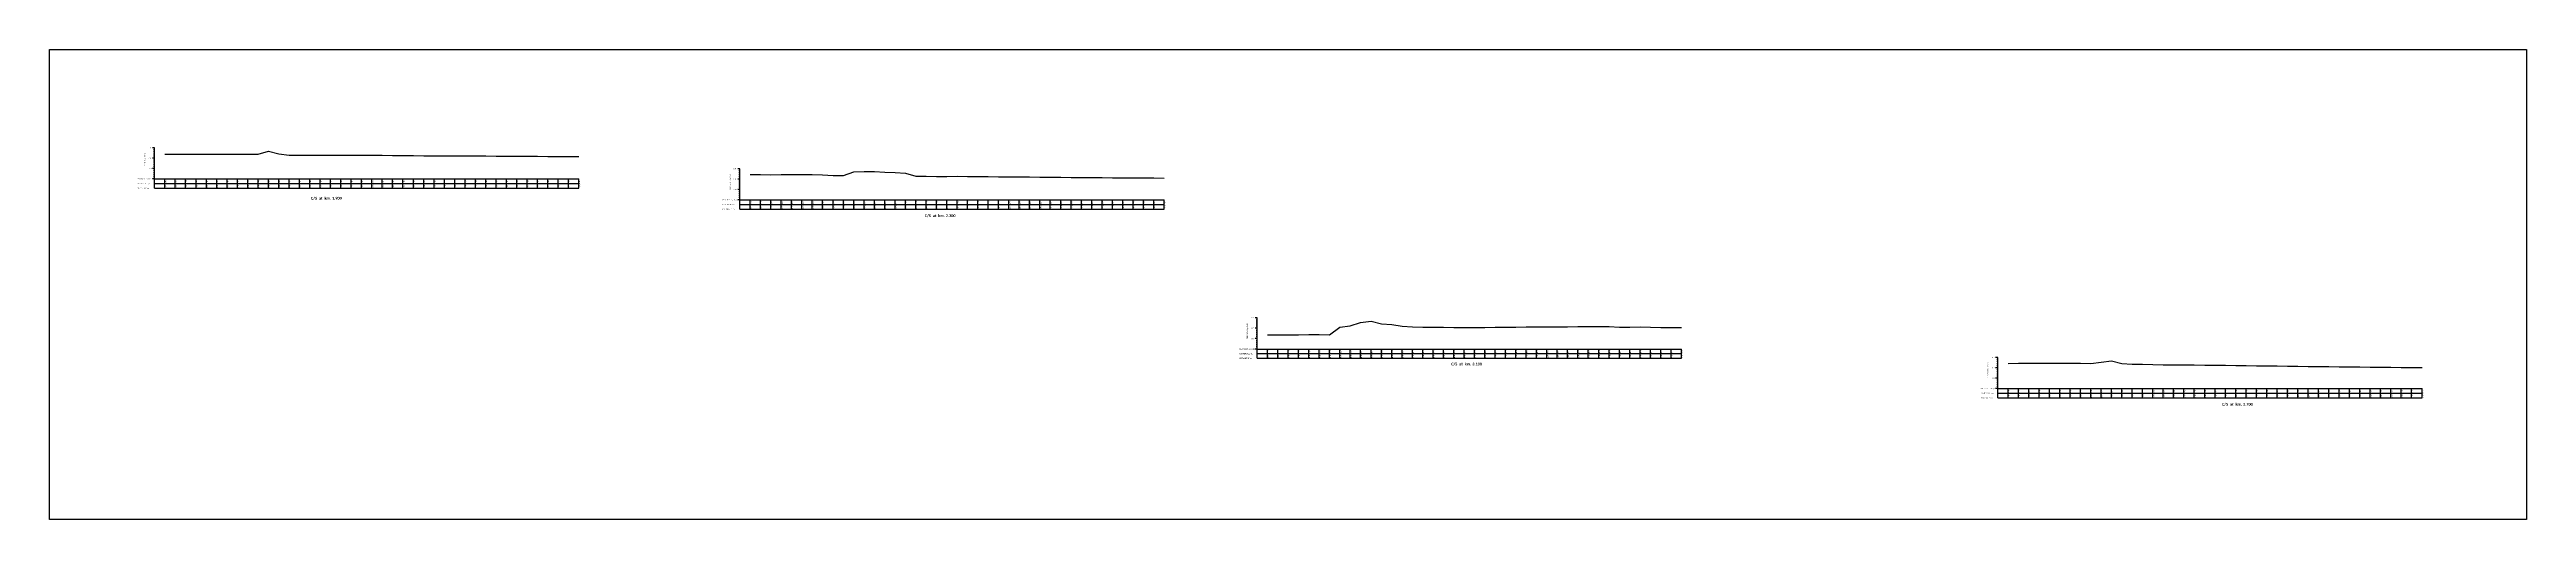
# Model space of a CAD drawing. Header units: metres. Extents: x -148477 to 168932, y -55673 to -2736.
# Drawn here: x 18326 to 19522, y -19002 to -18775 of the extents above; entities that cross this region are included whole.
import ezdxf

# ---------------------------------------------------------------- set-up
doc = ezdxf.new("R2010")
doc.units = ezdxf.units.M
doc.styles.add('liza', font='times.ttf', dxfattribs={"height": 2})
doc.styles.get("Standard").update_dxf_attribs({"font": 'times.ttf'})

msp = doc.modelspace()

# ---------------------------------------------------------------- linework, layer by layer
at = {"color": 6, "linetype": 'Continuous', "lineweight": -3, "ltscale": 0.5}
for p, q in [((18376.2714, -18822.9374), (18375.2714, -18822.9374)), ((18376.2714, -18823.9374), (18375.7714, -18823.9374)), ((18376.2714, -18842.4374), (18376.2714, -18822.9374)), ((18376.2714, -18827.9374), (18375.2714, -18827.9374)), ((18376.2714, -18832.9374), (18375.2714, -18832.9374)), ((18376.2714, -18824.9374), (18375.7714, -18824.9374)), ((18376.2714, -18825.9374), (18375.7714, -18825.9374)), ((18376.2714, -18826.9374), (18375.7714, -18826.9374)), ((18376.2714, -18828.9374), (18375.7714, -18828.9374)), ((18376.2714, -18829.9374), (18375.7714, -18829.9374)), ((18376.2714, -18830.9374), (18375.7714, -18830.9374)), ((18376.2714, -18831.9374), (18375.7714, -18831.9374)), ((18376.2714, -18833.9374), (18375.7714, -18833.9374)), ((18376.2714, -18834.9374), (18375.7714, -18834.9374)), ((18376.2714, -18835.9374), (18375.7714, -18835.9374)), ((18659.0331, -18833.0035), (18658.0331, -18833.0035)), ((18659.0331, -18834.0035), (18658.5331, -18834.0035)), ((18659.0331, -18835.0035), (18658.5331, -18835.0035)), ((18659.0331, -18836.0035), (18658.5331, -18836.0035)), ((18659.0331, -18852.5035), (18659.0331, -18833.0035)), ((18376.2714, -18837.9374), (18375.2714, -18837.9374)), ((18376.2714, -18836.9374), (18375.7714, -18836.9374)), ((18376.2714, -18837.9374), (18581.2714, -18837.9374)), ((18376.2714, -18840.1874), (18581.2714, -18840.1874)), ((18376.2714, -18842.4374), (18581.2714, -18842.4374)), ((18381.2714, -18842.4374), (18381.2714, -18837.9374)), ((18386.2714, -18842.4374), (18386.2714, -18837.9374)), ((18391.2714, -18842.4374), (18391.2714, -18837.9374)), ((18396.2714, -18842.4374), (18396.2714, -18837.9374)), ((18401.2714, -18842.4374), (18401.2714, -18837.9374)), ((18406.2714, -18842.4374), (18406.2714, -18837.9374)), ((18411.2714, -18842.4374), (18411.2714, -18837.9374)), ((18416.2714, -18842.4374), (18416.2714, -18837.9374)), ((18421.2714, -18842.4374), (18421.2714, -18837.9374)), ((18426.2714, -18842.4374), (18426.2714, -18837.9374)), ((18431.2714, -18842.4374), (18431.2714, -18837.9374)), ((18436.2714, -18842.4374), (18436.2714, -18837.9374)), ((18441.2714, -18842.4374), (18441.2714, -18837.9374)), ((18446.2714, -18842.4374), (18446.2714, -18837.9374)), ((18451.2714, -18842.4374), (18451.2714, -18837.9374)), ((18456.2714, -18842.4374), (18456.2714, -18837.9374)), ((18461.2714, -18842.4374), (18461.2714, -18837.9374)), ((18466.2714, -18842.4374), (18466.2714, -18837.9374)), ((18471.2714, -18842.4374), (18471.2714, -18837.9374)), ((18476.2714, -18842.4374), (18476.2714, -18837.9374)), ((18481.2714, -18842.4374), (18481.2714, -18837.9374)), ((18486.2714, -18842.4374), (18486.2714, -18837.9374)), ((18491.2714, -18842.4374), (18491.2714, -18837.9374)), ((18496.2714, -18842.4374), (18496.2714, -18837.9374)), ((18501.2714, -18842.4374), (18501.2714, -18837.9374)), ((18506.2714, -18842.4374), (18506.2714, -18837.9374)), ((18511.2714, -18842.4374), (18511.2714, -18837.9374)), ((18516.2714, -18842.4374), (18516.2714, -18837.9374)), ((18521.2714, -18842.4374), (18521.2714, -18837.9374)), ((18526.2714, -18842.4374), (18526.2714, -18837.9374)), ((18531.2714, -18842.4374), (18531.2714, -18837.9374)), ((18536.2714, -18842.4374), (18536.2714, -18837.9374)), ((18541.2714, -18842.4374), (18541.2714, -18837.9374)), ((18546.2714, -18842.4374), (18546.2714, -18837.9374)), ((18551.2714, -18842.4374), (18551.2714, -18837.9374)), ((18556.2714, -18842.4374), (18556.2714, -18837.9374)), ((18561.2714, -18842.4374), (18561.2714, -18837.9374)), ((18566.2714, -18842.4374), (18566.2714, -18837.9374)), ((18571.2714, -18842.4374), (18571.2714, -18837.9374)), ((18576.2714, -18842.4374), (18576.2714, -18837.9374)), ((18581.2714, -18842.4374), (18581.2714, -18837.9374)), ((18659.0331, -18838.0035), (18658.0331, -18838.0035)), ((18659.0331, -18843.0035), (18658.0331, -18843.0035)), ((18659.0331, -18848.0035), (18658.0331, -18848.0035)), ((18659.0331, -18837.0035), (18658.5331, -18837.0035)), ((18659.0331, -18839.0035), (18658.5331, -18839.0035)), ((18659.0331, -18840.0035), (18658.5331, -18840.0035)), ((18659.0331, -18841.0035), (18658.5331, -18841.0035)), ((18659.0331, -18842.0035), (18658.5331, -18842.0035)), ((18659.0331, -18844.0035), (18658.5331, -18844.0035)), ((18659.0331, -18845.0035), (18658.5331, -18845.0035)), ((18659.0331, -18846.0035), (18658.5331, -18846.0035)), ((18659.0331, -18847.0035), (18658.5331, -18847.0035)), ((18659.0331, -18848.0035), (18864.0331, -18848.0035)), ((18664.0331, -18852.5035), (18664.0331, -18848.0035)), ((18669.0331, -18852.5035), (18669.0331, -18848.0035)), ((18674.0331, -18852.5035), (18674.0331, -18848.0035)), ((18679.0331, -18852.5035), (18679.0331, -18848.0035)), ((18684.0331, -18852.5035), (18684.0331, -18848.0035)), ((18689.0331, -18852.5035), (18689.0331, -18848.0035)), ((18694.0331, -18852.5035), (18694.0331, -18848.0035)), ((18699.0331, -18852.5035), (18699.0331, -18848.0035)), ((18704.0331, -18852.5035), (18704.0331, -18848.0035)), ((18709.0331, -18852.5035), (18709.0331, -18848.0035)), ((18714.0331, -18852.5035), (18714.0331, -18848.0035)), ((18719.0331, -18852.5035), (18719.0331, -18848.0035)), ((18724.0331, -18852.5035), (18724.0331, -18848.0035)), ((18729.0331, -18852.5035), (18729.0331, -18848.0035)), ((18734.0331, -18852.5035), (18734.0331, -18848.0035)), ((18739.0331, -18852.5035), (18739.0331, -18848.0035)), ((18744.0331, -18852.5035), (18744.0331, -18848.0035)), ((18749.0331, -18852.5035), (18749.0331, -18848.0035)), ((18754.0331, -18852.5035), (18754.0331, -18848.0035)), ((18759.0331, -18852.5035), (18759.0331, -18848.0035)), ((18764.0331, -18852.5035), (18764.0331, -18848.0035)), ((18769.0331, -18852.5035), (18769.0331, -18848.0035)), ((18774.0331, -18852.5035), (18774.0331, -18848.0035)), ((18779.0331, -18852.5035), (18779.0331, -18848.0035)), ((18784.0331, -18852.5035), (18784.0331, -18848.0035)), ((18789.0331, -18852.5035), (18789.0331, -18848.0035)), ((18794.0331, -18852.5035), (18794.0331, -18848.0035)), ((18799.0331, -18852.5035), (18799.0331, -18848.0035)), ((18804.0331, -18852.5035), (18804.0331, -18848.0035)), ((18809.0331, -18852.5035), (18809.0331, -18848.0035)), ((18814.0331, -18852.5035), (18814.0331, -18848.0035)), ((18819.0331, -18852.5035), (18819.0331, -18848.0035)), ((18824.0331, -18852.5035), (18824.0331, -18848.0035)), ((18829.0331, -18852.5035), (18829.0331, -18848.0035)), ((18834.0331, -18852.5035), (18834.0331, -18848.0035)), ((18839.0331, -18852.5035), (18839.0331, -18848.0035)), ((18844.0331, -18852.5035), (18844.0331, -18848.0035)), ((18849.0331, -18852.5035), (18849.0331, -18848.0035)), ((18854.0331, -18852.5035), (18854.0331, -18848.0035)), ((18859.0331, -18852.5035), (18859.0331, -18848.0035)), ((18864.0331, -18852.5035), (18864.0331, -18848.0035)), ((18659.0331, -18850.2535), (18864.0331, -18850.2535)), ((18659.0331, -18852.5035), (18864.0331, -18852.5035)), ((18908.9683, -18905.0943), (18907.9683, -18905.0943)), ((18908.9683, -18906.0943), (18908.4683, -18906.0943)), ((18908.9683, -18907.0943), (18908.4683, -18907.0943)), ((18908.9683, -18908.0943), (18908.4683, -18908.0943)), ((18908.9683, -18924.5943), (18908.9683, -18905.0943)), ((18908.9683, -18910.0943), (18907.9683, -18910.0943)), ((18908.9683, -18915.0943), (18907.9683, -18915.0943)), ((18908.9683, -18920.0943), (18907.9683, -18920.0943)), ((18908.9683, -18909.0943), (18908.4683, -18909.0943)), ((18908.9683, -18911.0943), (18908.4683, -18911.0943)), ((18908.9683, -18912.0943), (18908.4683, -18912.0943)), ((18908.9683, -18913.0943), (18908.4683, -18913.0943)), ((18908.9683, -18914.0943), (18908.4683, -18914.0943)), ((18908.9683, -18916.0943), (18908.4683, -18916.0943)), ((18908.9683, -18917.0943), (18908.4683, -18917.0943)), ((18908.9683, -18918.0943), (18908.4683, -18918.0943)), ((18908.9683, -18919.0943), (18908.4683, -18919.0943)), ((18908.9683, -18920.0943), (19113.9683, -18920.0943)), ((18913.9683, -18924.5943), (18913.9683, -18920.0943)), ((18918.9683, -18924.5943), (18918.9683, -18920.0943)), ((18923.9683, -18924.5943), (18923.9683, -18920.0943)), ((18928.9683, -18924.5943), (18928.9683, -18920.0943)), ((18933.9683, -18924.5943), (18933.9683, -18920.0943)), ((18938.9683, -18924.5943), (18938.9683, -18920.0943)), ((18943.9683, -18924.5943), (18943.9683, -18920.0943)), ((18948.9683, -18924.5943), (18948.9683, -18920.0943)), ((18953.9683, -18924.5943), (18953.9683, -18920.0943)), ((18958.9683, -18924.5943), (18958.9683, -18920.0943)), ((18963.9683, -18924.5943), (18963.9683, -18920.0943)), ((18968.9683, -18924.5943), (18968.9683, -18920.0943)), ((18973.9683, -18924.5943), (18973.9683, -18920.0943)), ((18978.9683, -18924.5943), (18978.9683, -18920.0943)), ((18983.9683, -18924.5943), (18983.9683, -18920.0943)), ((18988.9683, -18924.5943), (18988.9683, -18920.0943)), ((18993.9683, -18924.5943), (18993.9683, -18920.0943)), ((18998.9683, -18924.5943), (18998.9683, -18920.0943)), ((19003.9683, -18924.5943), (19003.9683, -18920.0943)), ((19008.9683, -18924.5943), (19008.9683, -18920.0943)), ((19013.9683, -18924.5943), (19013.9683, -18920.0943)), ((19018.9683, -18924.5943), (19018.9683, -18920.0943)), ((19023.9683, -18924.5943), (19023.9683, -18920.0943)), ((19028.9683, -18924.5943), (19028.9683, -18920.0943)), ((19033.9683, -18924.5943), (19033.9683, -18920.0943)), ((19038.9683, -18924.5943), (19038.9683, -18920.0943)), ((19043.9683, -18924.5943), (19043.9683, -18920.0943)), ((19048.9683, -18924.5943), (19048.9683, -18920.0943)), ((19053.9683, -18924.5943), (19053.9683, -18920.0943)), ((19058.9683, -18924.5943), (19058.9683, -18920.0943)), ((19063.9683, -18924.5943), (19063.9683, -18920.0943)), ((19068.9683, -18924.5943), (19068.9683, -18920.0943)), ((19073.9683, -18924.5943), (19073.9683, -18920.0943)), ((19078.9683, -18924.5943), (19078.9683, -18920.0943)), ((19083.9683, -18924.5943), (19083.9683, -18920.0943)), ((19088.9683, -18924.5943), (19088.9683, -18920.0943)), ((19093.9683, -18924.5943), (19093.9683, -18920.0943)), ((19098.9683, -18924.5943), (19098.9683, -18920.0943)), ((19103.9683, -18924.5943), (19103.9683, -18920.0943)), ((19108.9683, -18924.5943), (19108.9683, -18920.0943)), ((19113.9683, -18924.5943), (19113.9683, -18920.0943)), ((18908.9683, -18922.3443), (19113.9683, -18922.3443)), ((18908.9683, -18924.5943), (19113.9683, -18924.5943)), ((19266.7557, -18924.1982), (19265.7557, -18924.1982)), ((19266.7557, -18929.1982), (19265.7557, -18929.1982)), ((19266.7557, -18925.1982), (19266.2557, -18925.1982)), ((19266.7557, -18926.1982), (19266.2557, -18926.1982)), ((19266.7557, -18927.1982), (19266.2557, -18927.1982)), ((19266.7557, -18928.1982), (19266.2557, -18928.1982)), ((19266.7557, -18930.1982), (19266.2557, -18930.1982)), ((19266.7557, -18931.1982), (19266.2557, -18931.1982)), ((19266.7557, -18943.6982), (19266.7557, -18924.1982)), ((19266.7557, -18934.1982), (19265.7557, -18934.1982)), ((19266.7557, -18939.1982), (19265.7557, -18939.1982)), ((19266.7557, -18932.1982), (19266.2557, -18932.1982)), ((19266.7557, -18933.1982), (19266.2557, -18933.1982)), ((19266.7557, -18935.1982), (19266.2557, -18935.1982)), ((19266.7557, -18936.1982), (19266.2557, -18936.1982)), ((19266.7557, -18937.1982), (19266.2557, -18937.1982)), ((19266.7557, -18938.1982), (19266.2557, -18938.1982)), ((19266.7557, -18939.1982), (19471.7557, -18939.1982)), ((19266.7557, -18941.4482), (19471.7557, -18941.4482)), ((19266.7557, -18943.6982), (19471.7557, -18943.6982)), ((19271.7557, -18943.6982), (19271.7557, -18939.1982)), ((19276.7557, -18943.6982), (19276.7557, -18939.1982)), ((19281.7557, -18943.6982), (19281.7557, -18939.1982)), ((19286.7557, -18943.6982), (19286.7557, -18939.1982)), ((19291.7557, -18943.6982), (19291.7557, -18939.1982)), ((19296.7557, -18943.6982), (19296.7557, -18939.1982)), ((19301.7557, -18943.6982), (19301.7557, -18939.1982)), ((19306.7557, -18943.6982), (19306.7557, -18939.1982)), ((19311.7557, -18943.6982), (19311.7557, -18939.1982)), ((19316.7557, -18943.6982), (19316.7557, -18939.1982)), ((19321.7557, -18943.6982), (19321.7557, -18939.1982)), ((19326.7557, -18943.6982), (19326.7557, -18939.1982)), ((19331.7557, -18943.6982), (19331.7557, -18939.1982)), ((19336.7557, -18943.6982), (19336.7557, -18939.1982)), ((19341.7557, -18943.6982), (19341.7557, -18939.1982)), ((19346.7557, -18943.6982), (19346.7557, -18939.1982)), ((19351.7557, -18943.6982), (19351.7557, -18939.1982)), ((19356.7557, -18943.6982), (19356.7557, -18939.1982)), ((19361.7557, -18943.6982), (19361.7557, -18939.1982)), ((19366.7557, -18943.6982), (19366.7557, -18939.1982)), ((19371.7557, -18943.6982), (19371.7557, -18939.1982)), ((19376.7557, -18943.6982), (19376.7557, -18939.1982)), ((19381.7557, -18943.6982), (19381.7557, -18939.1982)), ((19386.7557, -18943.6982), (19386.7557, -18939.1982)), ((19391.7557, -18943.6982), (19391.7557, -18939.1982)), ((19396.7557, -18943.6982), (19396.7557, -18939.1982)), ((19401.7557, -18943.6982), (19401.7557, -18939.1982)), ((19406.7557, -18943.6982), (19406.7557, -18939.1982)), ((19411.7557, -18943.6982), (19411.7557, -18939.1982)), ((19416.7557, -18943.6982), (19416.7557, -18939.1982)), ((19421.7557, -18943.6982), (19421.7557, -18939.1982)), ((19426.7557, -18943.6982), (19426.7557, -18939.1982)), ((19431.7557, -18943.6982), (19431.7557, -18939.1982)), ((19436.7557, -18943.6982), (19436.7557, -18939.1982)), ((19441.7557, -18943.6982), (19441.7557, -18939.1982)), ((19446.7557, -18943.6982), (19446.7557, -18939.1982)), ((19451.7557, -18943.6982), (19451.7557, -18939.1982)), ((19456.7557, -18943.6982), (19456.7557, -18939.1982)), ((19461.7557, -18943.6982), (19461.7557, -18939.1982)), ((19466.7557, -18943.6982), (19466.7557, -18939.1982)), ((19471.7557, -18943.6982), (19471.7557, -18939.1982))]:
    msp.add_line(p, q, dxfattribs=at)
msp.add_lwpolyline([(18325.5033, -18775.48), (19522.2232, -18775.48), (19522.2232, -19002.4035), (18325.5033, -19002.4035)], close=True, dxfattribs=at)
for points in [[(18381.2714, -18825.9774), (18386.2714, -18825.9874), (18391.2714, -18825.9974), (18396.2714, -18826.0274), (18401.2714, -18826.0574), (18406.2714, -18826.0674), (18411.2714, -18826.0774), (18416.2714, -18826.0234), (18421.2714, -18825.9874), (18426.2714, -18825.9974), (18431.2714, -18824.5474), (18436.2714, -18825.8874), (18441.2714, -18826.4274), (18446.2714, -18826.4474), (18451.2714, -18826.4774), (18456.2714, -18826.4774), (18461.2714, -18826.4874), (18466.2714, -18826.5074), (18471.2714, -18826.5374), (18476.2714, -18826.5274), (18481.2714, -18826.5174), (18486.2714, -18826.5474), (18491.2714, -18826.5874), (18496.2714, -18826.6574), (18501.2714, -18826.6874), (18506.2714, -18826.7274), (18511.2714, -18826.7374), (18516.2714, -18826.7674), (18521.2714, -18826.7874), (18526.2714, -18826.8174), (18531.2714, -18826.8474), (18536.2714, -18826.8774), (18541.2714, -18826.9074), (18546.2714, -18826.9374), (18551.2714, -18826.9674), (18556.2714, -18826.9974), (18561.2714, -18827.0274), (18566.2714, -18827.0574), (18571.2714, -18827.0874), (18576.2714, -18827.1174), (18581.2714, -18827.1374)], [(18664.0331, -18835.8635), (18669.0331, -18835.8935), (18674.0331, -18835.9135), (18679.0331, -18835.8635), (18684.0331, -18835.8135), (18689.0331, -18835.7835), (18694.0331, -18835.7535), (18699.0331, -18836.0535), (18704.0331, -18836.3535), (18709.0331, -18836.3535), (18714.0331, -18834.5035), (18719.0331, -18834.4235), (18724.0331, -18834.4235), (18729.0331, -18834.6535), (18734.0331, -18834.8835), (18739.0331, -18835.1135), (18744.0331, -18836.6235), (18749.0331, -18836.6935), (18754.0331, -18836.7535), (18759.0331, -18836.7135), (18764.0331, -18836.6635), (18769.0331, -18836.7335), (18774.0331, -18836.7935), (18779.0331, -18836.8535), (18784.0331, -18836.8835), (18789.0331, -18836.9235), (18794.0331, -18837.0005), (18799.0331, -18837.0235), (18804.0331, -18837.0635), (18809.0331, -18837.1035), (18814.0331, -18837.1435), (18819.0331, -18837.1935), (18824.0331, -18837.2435), (18829.0331, -18837.2735), (18834.0331, -18837.3135), (18839.0331, -18837.3535), (18844.0331, -18837.3835), (18849.0331, -18837.4235), (18854.0331, -18837.4535), (18859.0331, -18837.4835), (18864.0331, -18837.5135)], [(18913.9683, -18913.2243), (18918.9683, -18913.2443), (18923.9683, -18913.2543), (18928.9683, -18913.1743), (18933.9683, -18913.0843), (18938.9683, -18913.1243), (18943.9683, -18913.1743), (18948.9683, -18909.5643), (18953.9683, -18908.8643), (18958.9683, -18907.3243), (18963.9683, -18906.6243), (18968.9683, -18907.9443), (18973.9683, -18908.3343), (18978.9683, -18909.0243), (18983.9683, -18909.4643), (18988.9683, -18909.5143), (18993.9683, -18909.6143), (18998.9683, -18909.6243), (19003.9683, -18909.6343), (19008.9683, -18909.6743), (19013.9683, -18909.7043), (19018.9683, -18909.6443), (19023.9683, -18909.5843), (19028.9683, -18909.5343), (19033.9683, -18909.4943), (19038.9683, -18909.4543), (19043.9683, -18909.4143), (19048.9683, -18909.3843), (19053.9683, -18909.3543), (19058.9683, -18909.3243), (19063.9683, -18909.3043), (19068.9683, -18909.2743), (19073.9683, -18909.2643), (19078.9683, -18909.2643), (19083.9683, -18909.5243), (19088.9683, -18909.5543), (19093.9683, -18909.4443), (19098.9683, -18909.5843), (19103.9683, -18909.6843), (19108.9683, -18909.6843), (19113.9683, -18909.6343)], [(19271.7557, -18927.0582), (19276.7557, -18926.9682), (19281.7557, -18926.8882), (19286.7557, -18926.9082), (19291.7557, -18926.9282), (19296.7557, -18926.9482), (19301.7557, -18926.9782), (19306.7557, -18927.0082), (19311.7557, -18927.0382), (19316.7557, -18926.5082), (19321.7557, -18925.7482), (19326.7557, -18927.1382), (19331.7557, -18927.4082), (19336.7557, -18927.4882), (19341.7557, -18927.5782), (19346.7557, -18927.6982), (19351.7557, -18927.8182), (19356.7557, -18927.8082), (19361.7557, -18927.7982), (19366.7557, -18927.8382), (19371.7557, -18927.8882), (19376.7557, -18927.9482), (19381.7557, -18928.0182), (19386.7557, -18928.0782), (19391.7557, -18928.1582), (19396.7557, -18928.2182), (19401.7557, -18928.2882), (19406.7557, -18928.3482), (19411.7557, -18928.4082), (19416.7557, -18928.4882), (19421.7557, -18928.5482), (19426.7557, -18928.6082), (19431.7557, -18928.6682), (19436.7557, -18928.7282), (19441.7557, -18928.7782), (19446.7557, -18928.8282), (19451.7557, -18928.8782), (19456.7557, -18928.9282), (19461.7557, -18929.0182), (19466.7557, -18929.0082), (19471.7557, -18929.0482)]]:
    msp.add_lwpolyline(points, dxfattribs=at)

# ---------------------------------------------------------------- texts
at = {"color": 6, "linetype": 'Continuous', "lineweight": -3, "ltscale": 0.5, "char_height": 0.5, "attachment_point": 1, "style": 'liza'}
for s, insert, width in [('5.00', (18373.2714, -18822.6874), 2), ('-5.00', (18373.2714, -18832.6874), 2), ('0.00', (18373.2714, -18827.6874), 2), ('5.00', (18656.0331, -18832.7535), 2), ('DATUM AT -10.00 (m)', (18367.7714, -18837.6874), 7.5), ('EXISTING R.L. (m)', (18367.7714, -18839.9374), 7.5), ('DISTANCE IN (m)', (18367.7714, -18842.1874), 7.5), ('DATUM AT -10.00 (m)', (18650.5331, -18847.7535), 7.5), ('-5.00', (18656.0331, -18842.7535), 2), ('0.00', (18656.0331, -18837.7535), 2), ('EXISTING R.L. (m)', (18650.5331, -18850.0035), 7.5), ('DISTANCE IN (m)', (18650.5331, -18852.2535), 7.5), ('5.00', (18905.9683, -18904.8443), 2), ('DATUM AT -10.00 (m)', (18900.4683, -18919.8443), 7.5), ('-5.00', (18905.9683, -18914.8443), 2), ('0.00', (18905.9683, -18909.8443), 2), ('EXISTING R.L. (m)', (18900.4683, -18922.0943), 7.5), ('DISTANCE IN (m)', (18900.4683, -18924.3443), 7.5), ('0.00', (19263.7557, -18928.9482), 2), ('5.00', (19263.7557, -18923.9482), 2), ('DATUM AT -10.00 (m)', (19258.2557, -18938.9482), 7.5), ('EXISTING R.L. (m)', (19258.2557, -18941.1982), 7.5), ('DISTANCE IN (m)', (19258.2557, -18943.4482), 7.5), ('-5.00', (19263.7557, -18933.9482), 2)]:
    msp.add_mtext(s, dxfattribs=dict(at, insert=insert, width=width))
at = {"color": 6, "linetype": 'Continuous', "lineweight": -3, "ltscale": 0.5, "char_height": 0.5, "attachment_point": 1, "rotation": 90, "style": 'liza'}
for s, insert, width in [('ELEVATION (m PWD)', (18371.2714, -18832.9374), 10), ('ELEVATION (m PWD)', (18654.0331, -18843.0035), 10), ('0.00', (18381.3714, -18842.3374), 2.15), ('1.96', (18381.3714, -18840.0874), 2.15), ('5.00', (18386.3714, -18842.3374), 2.15), ('1.95', (18386.3714, -18840.0874), 2.15), ('10.00', (18391.3714, -18842.3374), 2.15), ('1.94', (18391.3714, -18840.0874), 2.15), ('15.00', (18396.3714, -18842.3374), 2.15), ('1.91', (18396.3714, -18840.0874), 2.15), ('1.88', (18401.3714, -18840.0874), 2.15), ('20.00', (18401.3714, -18842.3374), 2.15), ('1.87', (18406.3714, -18840.0874), 2.15), ('25.00', (18406.3714, -18842.3374), 2.15), ('1.86', (18411.3714, -18840.0874), 2.15), ('30.00', (18411.3714, -18842.3374), 2.15), ('35.00', (18416.3714, -18842.3374), 2.15), ('1.91', (18416.3714, -18840.0874), 2.15), ('40.00', (18421.3714, -18842.3374), 2.15), ('1.95', (18421.3714, -18840.0874), 2.15), ('45.00', (18426.3714, -18842.3374), 2.15), ('1.94', (18426.3714, -18840.0874), 2.15), ('50.00', (18431.3714, -18842.3374), 2.15), ('3.39', (18431.3714, -18840.0874), 2.15), ('2.05', (18436.3714, -18840.0874), 2.15), ('55.00', (18436.3714, -18842.3374), 2.15), ('60.00', (18441.3714, -18842.3374), 2.15), ('1.51', (18441.3714, -18840.0874), 2.15), ('65.00', (18446.3714, -18842.3374), 2.15), ('1.49', (18446.3714, -18840.0874), 2.15), ('70.00', (18451.3714, -18842.3374), 2.15), ('1.46', (18451.3714, -18840.0874), 2.15), ('75.00', (18456.3714, -18842.3374), 2.15), ('1.46', (18456.3714, -18840.0874), 2.15), ('80.00', (18461.3714, -18842.3374), 2.15), ('1.45', (18461.3714, -18840.0874), 2.15), ('85.00', (18466.3714, -18842.3374), 2.15), ('1.43', (18466.3714, -18840.0874), 2.15), ('1.40', (18471.3714, -18840.0874), 2.15), ('90.00', (18471.3714, -18842.3374), 2.15), ('95.00', (18476.3714, -18842.3374), 2.15), ('1.41', (18476.3714, -18840.0874), 2.15), ('100.00', (18481.3714, -18842.3374), 2.15), ('1.42', (18481.3714, -18840.0874), 2.15), ('105.00', (18486.3714, -18842.3374), 2.15), ('1.39', (18486.3714, -18840.0874), 2.15), ('110.00', (18491.3714, -18842.3374), 2.15), ('1.35', (18491.3714, -18840.0874), 2.15), ('1.28', (18496.3714, -18840.0874), 2.15), ('115.00', (18496.3714, -18842.3374), 2.15), ('120.00', (18501.3714, -18842.3374), 2.15), ('1.25', (18501.3714, -18840.0874), 2.15), ('125.00', (18506.3714, -18842.3374), 2.15), ('1.21', (18506.3714, -18840.0874), 2.15), ('1.20', (18511.3714, -18840.0874), 2.15), ('130.00', (18511.3714, -18842.3374), 2.15), ('135.00', (18516.3714, -18842.3374), 2.15), ('1.17', (18516.3714, -18840.0874), 2.15), ('140.00', (18521.3714, -18842.3374), 2.15), ('1.15', (18521.3714, -18840.0874), 2.15), ('145.00', (18526.3714, -18842.3374), 2.15), ('1.12', (18526.3714, -18840.0874), 2.15), ('1.09', (18531.3714, -18840.0874), 2.15), ('150.00', (18531.3714, -18842.3374), 2.15), ('1.06', (18536.3714, -18840.0874), 2.15), ('155.00', (18536.3714, -18842.3374), 2.15), ('1.03', (18541.3714, -18840.0874), 2.15), ('160.00', (18541.3714, -18842.3374), 2.15), ('1.00', (18546.3714, -18840.0874), 2.15), ('165.00', (18546.3714, -18842.3374), 2.15), ('0.97', (18551.3714, -18840.0874), 2.15), ('170.00', (18551.3714, -18842.3374), 2.15), ('0.94', (18556.3714, -18840.0874), 2.15), ('175.00', (18556.3714, -18842.3374), 2.15), ('0.91', (18561.3714, -18840.0874), 2.15), ('180.00', (18561.3714, -18842.3374), 2.15), ('0.88', (18566.3714, -18840.0874), 2.15), ('185.00', (18566.3714, -18842.3374), 2.15), ('0.85', (18571.3714, -18840.0874), 2.15), ('190.00', (18571.3714, -18842.3374), 2.15), ('0.82', (18576.3714, -18840.0874), 2.15), ('195.00', (18576.3714, -18842.3374), 2.15), ('0.80', (18581.3714, -18840.0874), 2.15), ('200.00', (18581.3714, -18842.3374), 2.15), ('0.00', (18664.1331, -18852.4035), 2.15), ('2.14', (18664.1331, -18850.1535), 2.15), ('5.00', (18669.1331, -18852.4035), 2.15), ('2.11', (18669.1331, -18850.1535), 2.15), ('2.09', (18674.1331, -18850.1535), 2.15), ('10.00', (18674.1331, -18852.4035), 2.15), ('15.00', (18679.1331, -18852.4035), 2.15), ('2.14', (18679.1331, -18850.1535), 2.15), ('20.00', (18684.1331, -18852.4035), 2.15), ('2.19', (18684.1331, -18850.1535), 2.15), ('25.00', (18689.1331, -18852.4035), 2.15), ('2.22', (18689.1331, -18850.1535), 2.15), ('30.00', (18694.1331, -18852.4035), 2.15), ('2.25', (18694.1331, -18850.1535), 2.15), ('35.00', (18699.1331, -18852.4035), 2.15), ('1.95', (18699.1331, -18850.1535), 2.15), ('40.00', (18704.1331, -18852.4035), 2.15), ('1.65', (18704.1331, -18850.1535), 2.15), ('45.00', (18709.1331, -18852.4035), 2.15), ('1.65', (18709.1331, -18850.1535), 2.15), ('3.50', (18714.1331, -18850.1535), 2.15), ('50.00', (18714.1331, -18852.4035), 2.15), ('3.58', (18719.1331, -18850.1535), 2.15), ('55.00', (18719.1331, -18852.4035), 2.15), ('3.58', (18724.1331, -18850.1535), 2.15), ('60.00', (18724.1331, -18852.4035), 2.15), ('65.00', (18729.1331, -18852.4035), 2.15), ('3.35', (18729.1331, -18850.1535), 2.15), ('70.00', (18734.1331, -18852.4035), 2.15), ('3.12', (18734.1331, -18850.1535), 2.15), ('2.89', (18739.1331, -18850.1535), 2.15), ('75.00', (18739.1331, -18852.4035), 2.15), ('1.38', (18744.1331, -18850.1535), 2.15), ('80.00', (18744.1331, -18852.4035), 2.15), ('85.00', (18749.1331, -18852.4035), 2.15), ('1.31', (18749.1331, -18850.1535), 2.15), ('90.00', (18754.1331, -18852.4035), 2.15), ('1.25', (18754.1331, -18850.1535), 2.15), ('95.00', (18759.1331, -18852.4035), 2.15), ('1.29', (18759.1331, -18850.1535), 2.15), ('100.00', (18764.1331, -18852.4035), 2.15), ('1.34', (18764.1331, -18850.1535), 2.15), ('105.00', (18769.1331, -18852.4035), 2.15), ('1.27', (18769.1331, -18850.1535), 2.15), ('110.00', (18774.1331, -18852.4035), 2.15), ('1.21', (18774.1331, -18850.1535), 2.15), ('115.00', (18779.1331, -18852.4035), 2.15), ('1.15', (18779.1331, -18850.1535), 2.15), ('120.00', (18784.1331, -18852.4035), 2.15), ('1.12', (18784.1331, -18850.1535), 2.15), ('1.08', (18789.1331, -18850.1535), 2.15), ('125.00', (18789.1331, -18852.4035), 2.15), ('1.00', (18794.1331, -18850.1535), 2.15), ('130.00', (18794.1331, -18852.4035), 2.15), ('0.98', (18799.1331, -18850.1535), 2.15), ('135.00', (18799.1331, -18852.4035), 2.15), ('0.94', (18804.1331, -18850.1535), 2.15), ('140.00', (18804.1331, -18852.4035), 2.15), ('0.90', (18809.1331, -18850.1535), 2.15), ('145.00', (18809.1331, -18852.4035), 2.15), ('0.86', (18814.1331, -18850.1535), 2.15), ('150.00', (18814.1331, -18852.4035), 2.15), ('0.81', (18819.1331, -18850.1535), 2.15), ('155.00', (18819.1331, -18852.4035), 2.15), ('0.76', (18824.1331, -18850.1535), 2.15), ('160.00', (18824.1331, -18852.4035), 2.15), ('0.73', (18829.1331, -18850.1535), 2.15), ('165.00', (18829.1331, -18852.4035), 2.15), ('0.69', (18834.1331, -18850.1535), 2.15), ('170.00', (18834.1331, -18852.4035), 2.15), ('0.65', (18839.1331, -18850.1535), 2.15), ('175.00', (18839.1331, -18852.4035), 2.15), ('0.62', (18844.1331, -18850.1535), 2.15), ('180.00', (18844.1331, -18852.4035), 2.15), ('0.58', (18849.1331, -18850.1535), 2.15), ('185.00', (18849.1331, -18852.4035), 2.15), ('0.55', (18854.1331, -18850.1535), 2.15), ('190.00', (18854.1331, -18852.4035), 2.15), ('0.52', (18859.1331, -18850.1535), 2.15), ('195.00', (18859.1331, -18852.4035), 2.15), ('0.49', (18864.1331, -18850.1535), 2.15), ('200.00', (18864.1331, -18852.4035), 2.15), ('ELEVATION (m PWD)', (18903.9683, -18915.0943), 10), ('0.00', (18914.0683, -18924.4943), 2.15), ('-3.13', (18914.0683, -18922.2443), 2.15), ('5.00', (18919.0683, -18924.4943), 2.15), ('-3.15', (18919.0683, -18922.2443), 2.15), ('10.00', (18924.0683, -18924.4943), 2.15), ('-3.16', (18924.0683, -18922.2443), 2.15), ('-3.08', (18929.0683, -18922.2443), 2.15), ('15.00', (18929.0683, -18924.4943), 2.15), ('20.00', (18934.0683, -18924.4943), 2.15), ('-2.99', (18934.0683, -18922.2443), 2.15), ('-3.03', (18939.0683, -18922.2443), 2.15), ('25.00', (18939.0683, -18924.4943), 2.15), ('-3.08', (18944.0683, -18922.2443), 2.15), ('30.00', (18944.0683, -18924.4943), 2.15), ('0.53', (18949.0683, -18922.2443), 2.15), ('35.00', (18949.0683, -18924.4943), 2.15), ('40.00', (18954.0683, -18924.4943), 2.15), ('1.23', (18954.0683, -18922.2443), 2.15), ('45.00', (18959.0683, -18924.4943), 2.15), ('2.77', (18959.0683, -18922.2443), 2.15), ('50.00', (18964.0683, -18924.4943), 2.15), ('3.47', (18964.0683, -18922.2443), 2.15), ('55.00', (18969.0683, -18924.4943), 2.15), ('2.15', (18969.0683, -18922.2443), 2.15), ('60.00', (18974.0683, -18924.4943), 2.15), ('1.76', (18974.0683, -18922.2443), 2.15), ('1.07', (18979.0683, -18922.2443), 2.15), ('65.00', (18979.0683, -18924.4943), 2.15), ('0.63', (18984.0683, -18922.2443), 2.15), ('70.00', (18984.0683, -18924.4943), 2.15), ('0.58', (18989.0683, -18922.2443), 2.15), ('75.00', (18989.0683, -18924.4943), 2.15), ('0.48', (18994.0683, -18922.2443), 2.15), ('80.00', (18994.0683, -18924.4943), 2.15), ('0.47', (18999.0683, -18922.2443), 2.15), ('85.00', (18999.0683, -18924.4943), 2.15), ('0.46', (19004.0683, -18922.2443), 2.15), ('90.00', (19004.0683, -18924.4943), 2.15), ('0.42', (19009.0683, -18922.2443), 2.15), ('95.00', (19009.0683, -18924.4943), 2.15), ('0.39', (19014.0683, -18922.2443), 2.15), ('100.00', (19014.0683, -18924.4943), 2.15), ('0.45', (19019.0683, -18922.2443), 2.15), ('105.00', (19019.0683, -18924.4943), 2.15), ('0.51', (19024.0683, -18922.2443), 2.15), ('110.00', (19024.0683, -18924.4943), 2.15), ('0.56', (19029.0683, -18922.2443), 2.15), ('115.00', (19029.0683, -18924.4943), 2.15), ('0.60', (19034.0683, -18922.2443), 2.15), ('120.00', (19034.0683, -18924.4943), 2.15), ('0.64', (19039.0683, -18922.2443), 2.15), ('125.00', (19039.0683, -18924.4943), 2.15), ('0.68', (19044.0683, -18922.2443), 2.15), ('130.00', (19044.0683, -18924.4943), 2.15), ('0.71', (19049.0683, -18922.2443), 2.15), ('135.00', (19049.0683, -18924.4943), 2.15), ('0.74', (19054.0683, -18922.2443), 2.15), ('140.00', (19054.0683, -18924.4943), 2.15), ('0.77', (19059.0683, -18922.2443), 2.15), ('145.00', (19059.0683, -18924.4943), 2.15), ('0.79', (19064.0683, -18922.2443), 2.15), ('150.00', (19064.0683, -18924.4943), 2.15), ('0.82', (19069.0683, -18922.2443), 2.15), ('155.00', (19069.0683, -18924.4943), 2.15), ('0.83', (19074.0683, -18922.2443), 2.15), ('160.00', (19074.0683, -18924.4943), 2.15), ('0.83', (19079.0683, -18922.2443), 2.15), ('165.00', (19079.0683, -18924.4943), 2.15), ('0.57', (19084.0683, -18922.2443), 2.15), ('170.00', (19084.0683, -18924.4943), 2.15), ('0.54', (19089.0683, -18922.2443), 2.15), ('175.00', (19089.0683, -18924.4943), 2.15), ('0.65', (19094.0683, -18922.2443), 2.15), ('180.00', (19094.0683, -18924.4943), 2.15), ('0.51', (19099.0683, -18922.2443), 2.15), ('185.00', (19099.0683, -18924.4943), 2.15), ('0.41', (19104.0683, -18922.2443), 2.15), ('190.00', (19104.0683, -18924.4943), 2.15), ('0.41', (19109.0683, -18922.2443), 2.15), ('195.00', (19109.0683, -18924.4943), 2.15), ('0.46', (19114.0683, -18922.2443), 2.15), ('200.00', (19114.0683, -18924.4943), 2.15), ('ELEVATION (m PWD)', (19261.7557, -18934.1982), 10), ('0.00', (19271.8557, -18943.5982), 2.15), ('2.14', (19271.8557, -18941.3482), 2.15), ('5.00', (19276.8557, -18943.5982), 2.15), ('2.23', (19276.8557, -18941.3482), 2.15), ('10.00', (19281.8557, -18943.5982), 2.15), ('2.31', (19281.8557, -18941.3482), 2.15), ('15.00', (19286.8557, -18943.5982), 2.15), ('2.29', (19286.8557, -18941.3482), 2.15), ('20.00', (19291.8557, -18943.5982), 2.15), ('2.27', (19291.8557, -18941.3482), 2.15), ('25.00', (19296.8557, -18943.5982), 2.15), ('2.25', (19296.8557, -18941.3482), 2.15), ('30.00', (19301.8557, -18943.5982), 2.15), ('2.22', (19301.8557, -18941.3482), 2.15), ('35.00', (19306.8557, -18943.5982), 2.15), ('2.19', (19306.8557, -18941.3482), 2.15), ('40.00', (19311.8557, -18943.5982), 2.15), ('2.16', (19311.8557, -18941.3482), 2.15), ('45.00', (19316.8557, -18943.5982), 2.15), ('2.69', (19316.8557, -18941.3482), 2.15), ('50.00', (19321.8557, -18943.5982), 2.15), ('3.45', (19321.8557, -18941.3482), 2.15), ('2.06', (19326.8557, -18941.3482), 2.15), ('55.00', (19326.8557, -18943.5982), 2.15), ('60.00', (19331.8557, -18943.5982), 2.15), ('1.79', (19331.8557, -18941.3482), 2.15), ('65.00', (19336.8557, -18943.5982), 2.15), ('1.71', (19336.8557, -18941.3482), 2.15), ('70.00', (19341.8557, -18943.5982), 2.15), ('1.62', (19341.8557, -18941.3482), 2.15), ('1.50', (19346.8557, -18941.3482), 2.15), ('75.00', (19346.8557, -18943.5982), 2.15), ('1.38', (19351.8557, -18941.3482), 2.15), ('80.00', (19351.8557, -18943.5982), 2.15), ('85.00', (19356.8557, -18943.5982), 2.15), ('1.39', (19356.8557, -18941.3482), 2.15), ('1.40', (19361.8557, -18941.3482), 2.15), ('90.00', (19361.8557, -18943.5982), 2.15), ('95.00', (19366.8557, -18943.5982), 2.15), ('1.36', (19366.8557, -18941.3482), 2.15), ('100.00', (19371.8557, -18943.5982), 2.15), ('1.31', (19371.8557, -18941.3482), 2.15), ('105.00', (19376.8557, -18943.5982), 2.15), ('1.25', (19376.8557, -18941.3482), 2.15), ('1.18', (19381.8557, -18941.3482), 2.15), ('110.00', (19381.8557, -18943.5982), 2.15), ('115.00', (19386.8557, -18943.5982), 2.15), ('1.12', (19386.8557, -18941.3482), 2.15), ('1.04', (19391.8557, -18941.3482), 2.15), ('120.00', (19391.8557, -18943.5982), 2.15), ('0.98', (19396.8557, -18941.3482), 2.15), ('125.00', (19396.8557, -18943.5982), 2.15), ('0.91', (19401.8557, -18941.3482), 2.15), ('130.00', (19401.8557, -18943.5982), 2.15), ('0.85', (19406.8557, -18941.3482), 2.15), ('135.00', (19406.8557, -18943.5982), 2.15), ('0.79', (19411.8557, -18941.3482), 2.15), ('140.00', (19411.8557, -18943.5982), 2.15), ('0.71', (19416.8557, -18941.3482), 2.15), ('145.00', (19416.8557, -18943.5982), 2.15), ('0.65', (19421.8557, -18941.3482), 2.15), ('150.00', (19421.8557, -18943.5982), 2.15), ('0.59', (19426.8557, -18941.3482), 2.15), ('155.00', (19426.8557, -18943.5982), 2.15), ('0.53', (19431.8557, -18941.3482), 2.15), ('160.00', (19431.8557, -18943.5982), 2.15), ('0.47', (19436.8557, -18941.3482), 2.15), ('165.00', (19436.8557, -18943.5982), 2.15), ('0.42', (19441.8557, -18941.3482), 2.15), ('170.00', (19441.8557, -18943.5982), 2.15), ('0.37', (19446.8557, -18941.3482), 2.15), ('175.00', (19446.8557, -18943.5982), 2.15), ('0.32', (19451.8557, -18941.3482), 2.15), ('180.00', (19451.8557, -18943.5982), 2.15), ('0.27', (19456.8557, -18941.3482), 2.15), ('185.00', (19456.8557, -18943.5982), 2.15), ('0.18', (19461.8557, -18941.3482), 2.15), ('190.00', (19461.8557, -18943.5982), 2.15), ('0.19', (19466.8557, -18941.3482), 2.15), ('195.00', (19466.8557, -18943.5982), 2.15), ('0.15', (19471.8557, -18941.3482), 2.15), ('200.00', (19471.8557, -18943.5982), 2.15)]:
    msp.add_mtext(s, dxfattribs=dict(at, insert=insert, width=width))
at = {"color": 0, "linetype": 'ByBlock', "lineweight": 30, "char_height": 1.326841, "width": 81.781813, "attachment_point": 1}
for s, insert in [('{\\fCalibri|b1|i0|c0|p34;\\C256;C/S  at  km. 1.900}', (18451.8318, -18846.6165)), ('{\\fCalibri|b1|i0|c0|p34;\\C256;C/S  at  km. 2.300}', (18748.369, -18855.0582)), ('{\\fCalibri|b1|i0|c0|p34;\\C256;C/S  at  km. 3.100}', (19002.7452, -18926.6923)), ('{\\fCalibri|b1|i0|c0|p34;\\C256;C/S  at  km. 3.700}', (19375.1606, -18946.1052))]:
    msp.add_mtext(s, dxfattribs=dict(at, insert=insert))

doc.saveas('drawing.dxf')
